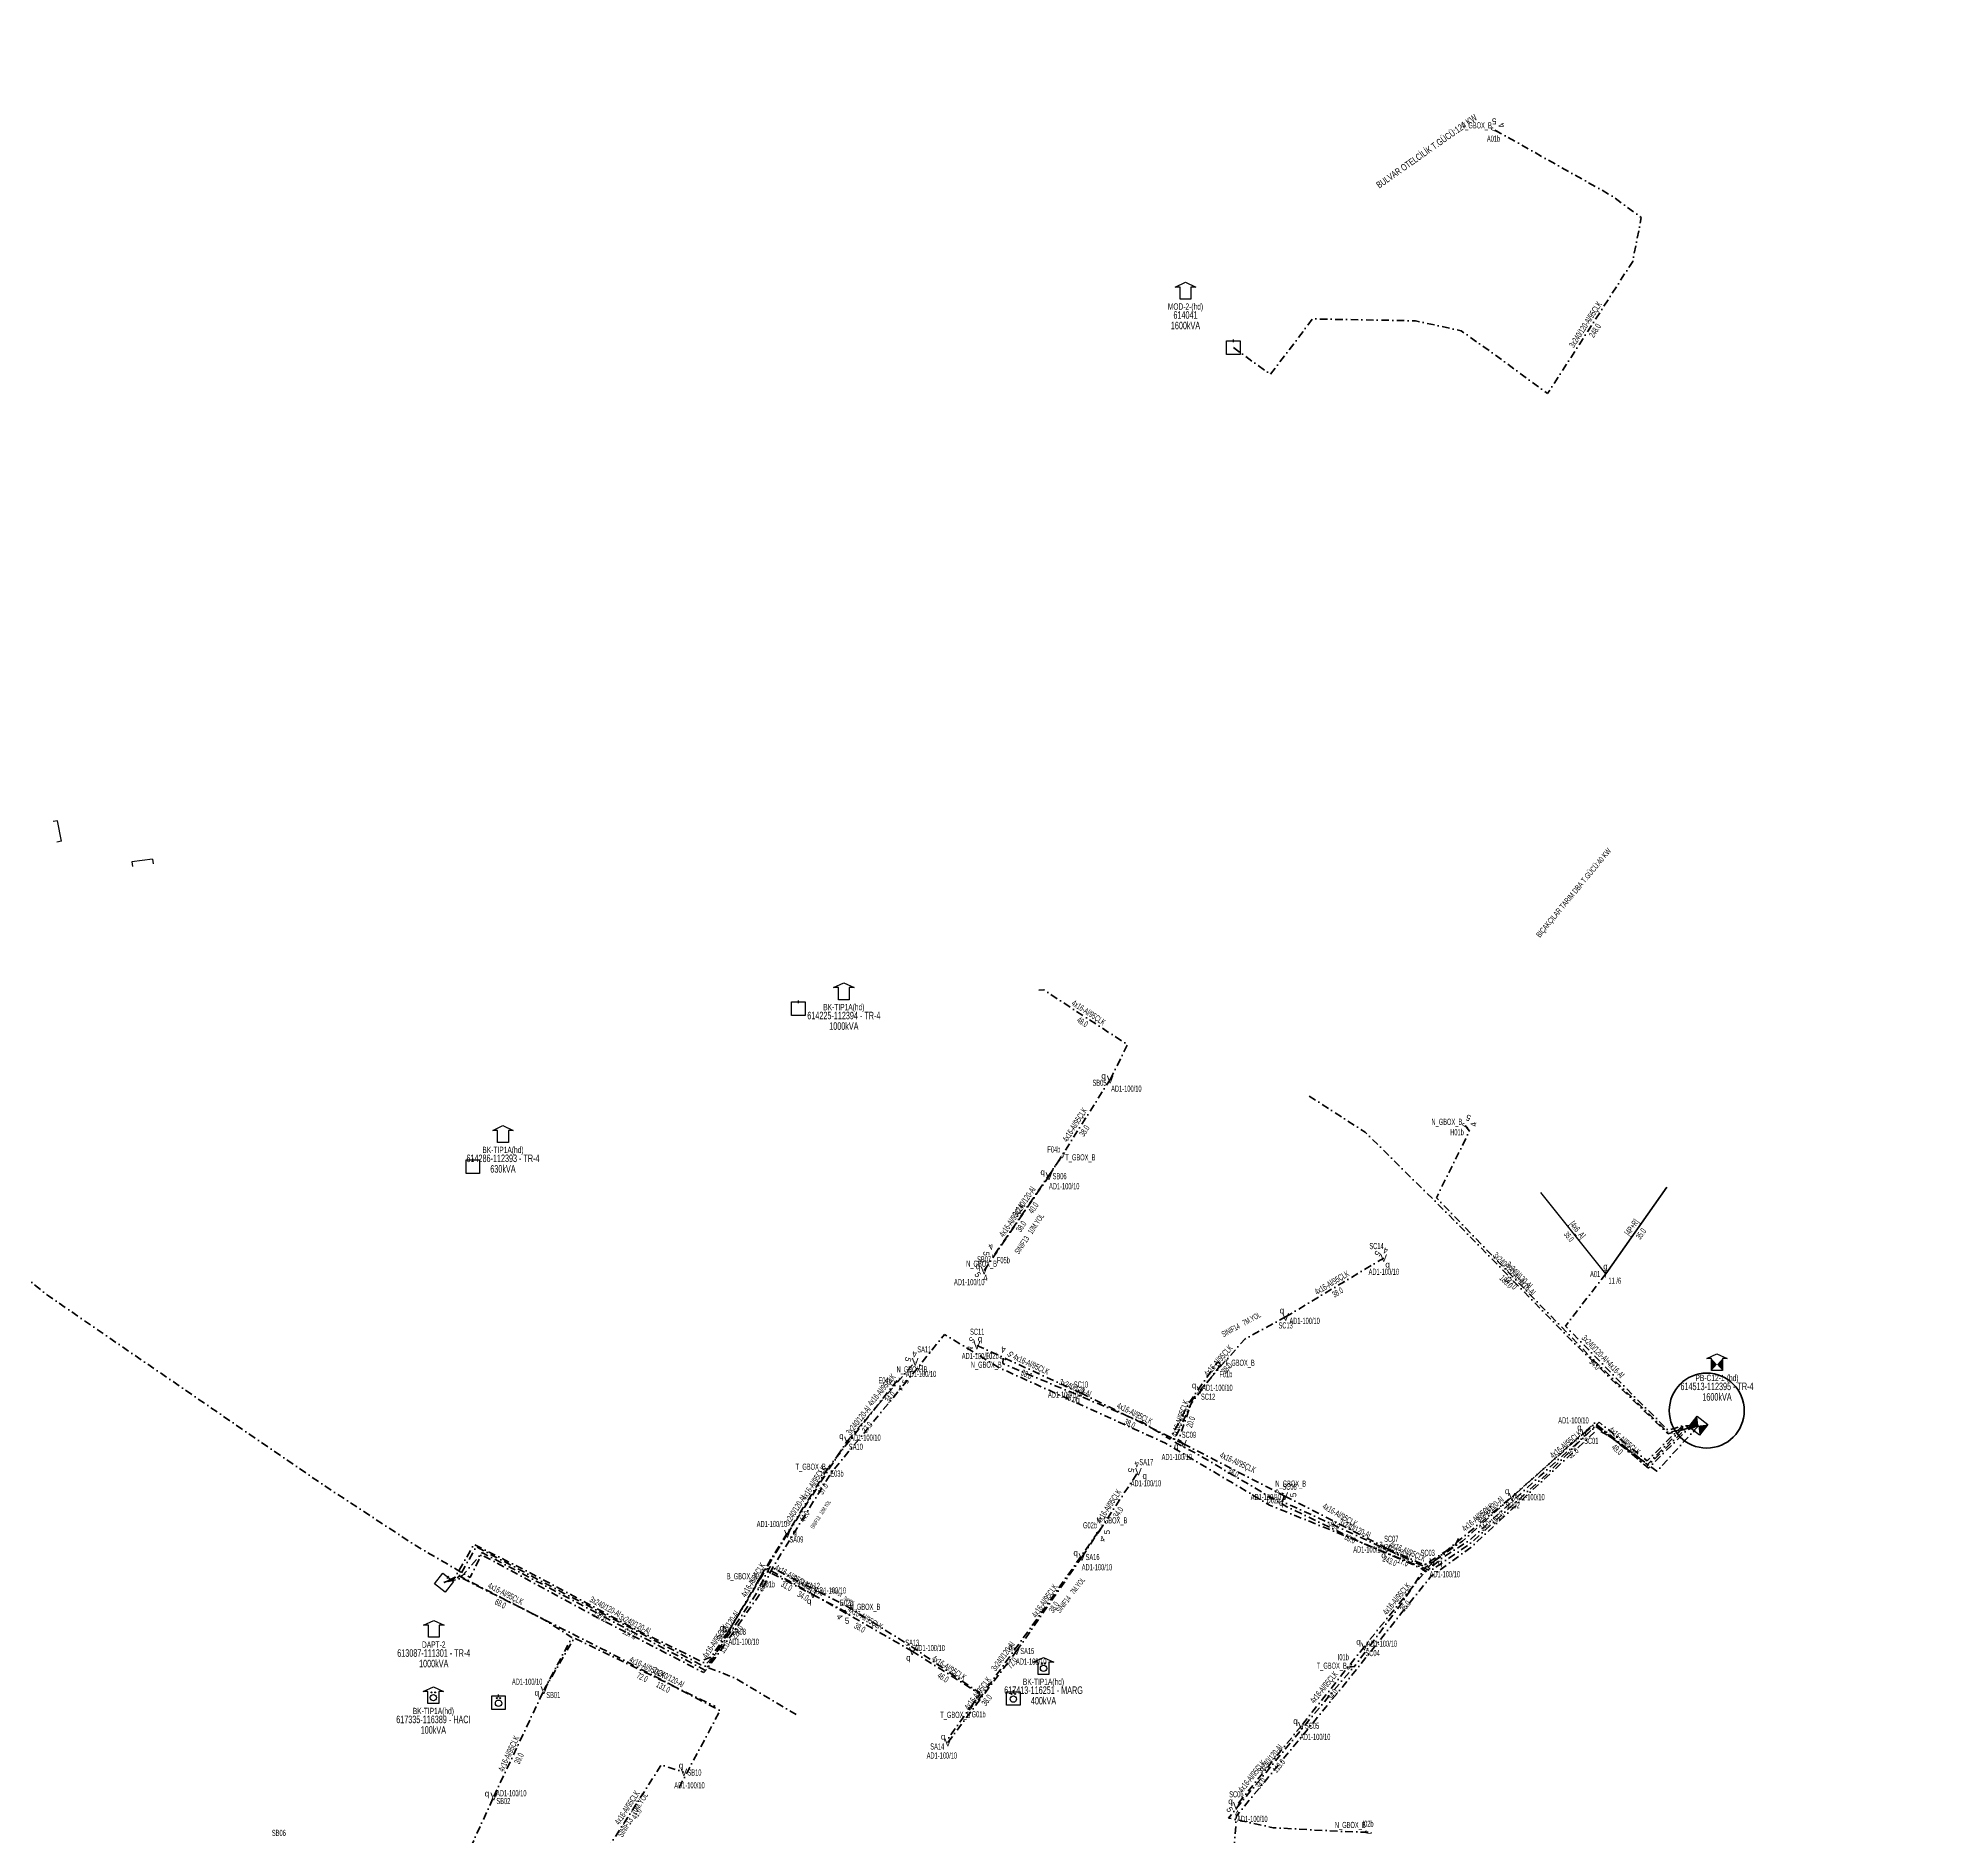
# Model space of a CAD drawing. Header units: millimetres. Extents: x 407682 to 413427, y 4045444 to 4048063.
# Drawn here: x 408926 to 409555, y 4047190 to 4047787 of the extents above; entities that cross this region are included whole.
import ezdxf
from ezdxf.enums import TextEntityAlignment as Align

# ---------------------------------------------------------------- set-up
doc = ezdxf.new("R2010")
doc.units = ezdxf.units.MM
doc.linetypes.add('DASHDOT', pattern=[5, 2.5, -1.25, 0, -1.25])
doc.layers.add('DIREK_AG_TADILAT_BYSK', color=3, linetype='Continuous')
doc.layers.add('NIA_OG', color=6, linetype='Continuous')
for name, color, linetype, lineweight in [('DIREK_AYD_YENI', 152, 'Continuous', 25), ('DIREK_BOX_YENI', 5, 'Continuous', 25), ('HAT_ABH_YERALTI_YENI', 6, 'DASHDOT', 80), ('HAT_ABONE_HAVAI_BYSK', 30, 'Continuous', 30), ('HAT_AG_HAVAI_BYSK', 3, 'Continuous', 50), ('HAT_AG_YERALTI_YENI', 3, 'DASHDOT', 50), ('HAT_AYD_YERALTI_YENI', 4, 'DASHDOT', 40), ('HAT_BOX_YERALTI_YENI', 5, 'DASHDOT', 50), ('KULLANICI', 1, 'Continuous', 25), ('TRAFO_MEVCUT', 5, 'Continuous', 30), ('TRAFO_TADILAT_BYSK', 5, 'Continuous', 30)]:
    doc.layers.add(name, color=color, linetype=linetype, lineweight=lineweight)
doc.styles.add('Direk', font='B_CAD')
doc.styles.get("Standard").update_dxf_attribs({"font": 'Arial'})

# ---------------------------------------------------------------- blocks, each defined once
blk = doc.blocks.new('OG_NIA', base_point=(-43.6726, 128.9236))
at = {"layer": 'NIA_OG'}
for p, q in [((-43.672618, 132.403582), (-45.232618, 132.403582)), ((-43.672618, 125.443582), (-43.672618, 132.403582)), ((-43.672618, 125.443582), (-45.232618, 125.443582))]:
    blk.add_line(p, q, dxfattribs=at)
blk = doc.blocks.new('YIKYENYAP_BINA_KARE')
at = {"layer": 'TRAFO_TADILAT_BYSK', "linetype": 'Continuous'}
for p, q in [((-2.25, -2.25), (-2.25, 2.25)), ((-2.25, 2.25), (2.25, 2.25)), ((0, 1.8), (0, 2.7)), ((2.25, 2.25), (2.25, -2.25)), ((2.25, -2.25), (-2.25, -2.25))]:
    blk.add_line(p, q, dxfattribs=at)
for points in [[(-2.25, -2.25), (-2.25, 2.25), (0, 0)], [(0, 0), (2.25, -2.25), (2.25, 2.25)]]:
    blk.add_solid(points, dxfattribs=at)
blk = doc.blocks.new('YIKYENYAPBETKOSK')
at = {"layer": 'TRAFO_TADILAT_BYSK', "linetype": 'Continuous'}
for p, q in [((-3.4, 2), (0, 3.6)), ((-1.8, 2), (-3.4, 2)), ((-1.8, -2), (-1.8, 2)), ((0, 3.6), (3.4, 2)), ((1.8, 2), (1.8, -2)), ((3.4, 2), (1.8, 2)), ((1.8, -2), (-1.8, -2))]:
    blk.add_line(p, q, dxfattribs=at)
for points in [[(-1.8, -2), (-1.8, 2), (0, 0)], [(0, 0), (1.8, -2), (1.8, 2)]]:
    blk.add_solid(points, dxfattribs=at)
blk = doc.blocks.new('MEV_BINA_KARE')
at = {"layer": 'TRAFO_MEVCUT', "linetype": 'Continuous'}
for p, q in [((-2.25, -2.25), (-2.25, 2.25)), ((-2.25, 2.25), (2.25, 2.25)), ((0, 1.8), (0, 2.7)), ((2.25, 2.25), (2.25, -2.25)), ((2.25, -2.25), (-2.25, -2.25))]:
    blk.add_line(p, q, dxfattribs=at)
blk = doc.blocks.new('MEV_BETKOSK')
at = {"layer": 'TRAFO_MEVCUT', "linetype": 'Continuous'}
for p, q in [((-3.4, 2), (0, 3.6)), ((-1.8, 2), (-3.4, 2)), ((-1.8, -2), (-1.8, 2)), ((0, 3.6), (3.4, 2)), ((3.4, 2), (1.8, 2)), ((1.8, 2), (1.8, -2)), ((1.8, -2), (-1.8, -2))]:
    blk.add_line(p, q, dxfattribs=at)
blk = doc.blocks.new('MEV_DAPT')
at = {"layer": 'TRAFO_MEVCUT', "linetype": 'Continuous'}
for p, q in [((-3.4, 2), (0, 3.6)), ((-1.8, 2), (-3.4, 2)), ((-1.8, -2), (-1.8, 2)), ((0, 3.6), (3.4, 2)), ((3.4, 2), (1.8, 2)), ((1.8, 2), (1.8, -2)), ((1.8, -2), (-1.8, -2))]:
    blk.add_line(p, q, dxfattribs=at)
blk = doc.blocks.new('MEV_OZELBINA_KARE')
at = {"layer": 'TRAFO_MEVCUT', "linetype": 'Continuous'}
for p, q in [((-2.25, 2.25), (2.25, 2.25)), ((-2.25, -2.25), (-2.25, 2.25)), ((0, 1.8), (0, 2.7)), ((2.25, 2.25), (2.25, -2.25)), ((2.25, -2.25), (-2.25, -2.25))]:
    blk.add_line(p, q, dxfattribs=at)
for centre, radius in [((0, -0.215091), 1.049264), ((-0.592312, 1.488957), 0.15614), ((0.592312, 1.488957), 0.15614)]:
    blk.add_circle(centre, radius, dxfattribs=at)
blk = doc.blocks.new('MEV_BETKOSK_OZEL')
at = {"layer": 'TRAFO_MEVCUT', "linetype": 'Continuous'}
for p, q in [((-3.4, 2), (0, 3.6)), ((-1.8, 2), (-3.4, 2)), ((-1.8, -2), (-1.8, 2)), ((0, 3.6), (3.4, 2)), ((3.4, 2), (1.8, 2)), ((1.8, 2), (1.8, -2)), ((1.8, -2), (-1.8, -2))]:
    blk.add_line(p, q, dxfattribs=at)
for centre, radius in [((0, 0), 1.049264), ((-0.592312, 1.704048), 0.15614), ((0.592312, 1.704048), 0.15614)]:
    blk.add_circle(centre, radius, dxfattribs=at)
blk = doc.blocks.new('MEV_MOD')
at = {"layer": 'TRAFO_MEVCUT', "linetype": 'Continuous'}
for p, q in [((-3.4, 2), (0, 3.6)), ((-1.8, 2), (-3.4, 2)), ((-1.8, -2), (-1.8, 2)), ((0, 3.6), (3.4, 2)), ((3.4, 2), (1.8, 2)), ((1.8, 2), (1.8, -2)), ((1.8, -2), (-1.8, -2))]:
    blk.add_line(p, q, dxfattribs=at)

msp = doc.modelspace()

# ---------------------------------------------------------------- linework, layer by layer
at = {"layer": 'HAT_ABH_YERALTI_YENI', "flags": 128}
for points in [[(409477.614, 4047326.318), (409471.994316, 4047325.886958), (409460.606789, 4047314.666895), (409444.620185, 4047327.4357), (409428.110182, 4047310.993092), (409401.666454, 4047286.999643), (409388.660112, 4047278.12407), (409335.23051, 4047299.950324), (409300.400977, 4047320.676349), (409245.387398, 4047345.583519), (409227.236797, 4047356.621047), (409218.426734, 4047345.610404), (409189.621197, 4047310.648645), (409170.472548, 4047279.676324), (409165.61052, 4047269.952269), (409151.592648, 4047249.799445), (409147.364769, 4047244.316415), (409115.347653, 4047260.830059), (409073.474813, 4047283.472909), (409069.703293, 4047275.955328), (409051.449757, 4047286.617179), (409020.634187, 4047306.85403), (408929.691598, 4047369.407645), (408891.428167, 4047400.190085), (408854.82625, 4047423.928783), (408812.855807, 4047451.51119), (408782.101669, 4047468.680678), (408770.403776, 4047471.699489), (408709.113299, 4047381.087753), (408694.019244, 4047357.691967), (408642.121836, 4047282.101707), (408557.627646, 4047334.34678), (408458.910798, 4047396.855889), (408345.667385, 4047470.102026), (408243.34393, 4047539.002029), (408235.453283, 4047527.166058), (408213.63689, 4047549.528662), (408208.85907, 4047593.782342), (408206.636849, 4047646.117836), (408212.698002, 4047697.986933), (408217.199718, 4047710.429877), (408223.732459, 4047725.445192), (408238.106977, 4047760.963398), (408238.272504, 4047783.788112), (408242.068287, 4047787.186165), (408253.009245, 4047786.962881), (408253.128, 4047778.089)], [(409477.614, 4047326.318), (409463.867131, 4047311.200562), (409448.400227, 4047322.628886), (409444.146828, 4047325.077812), (409402.026808, 4047285.838032), (409388.717667, 4047276.210142), (409359.972694, 4047240.244175), (409324.236814, 4047196.749089), (409322.425902, 4047174.096609), (409353.694655, 4047171.767039), (409384.371755, 4047165.999745), (409417.380314, 4047148.820569), (409419.002444, 4047141.422002), (409396.39833, 4047106.790011), (409377.112251, 4047082.319502), (409413.464184, 4047053.829198), (409427.943775, 4047045.23961), (409466.826773, 4047015.293417), (409485.233032, 4046995.291948), (409525.331532, 4046927.836955), (409556.357026, 4046874.000209), (409565.113549, 4046857.88885), (409558.487295, 4046844.88176), (409563.027506, 4046838.623632), (409597.723579, 4046812.205101), (409622.642823, 4046799.367915), (409653.603096, 4046786.62512), (409665.307589, 4046781.716784), (409695.290718, 4046763.805494), (409717.283839, 4046746.72071), (409755.996933, 4046714.284346), (409771.212774, 4046702.258923), (409797.382807, 4046679.131872), (409823.304956, 4046659.223661), (409861.669737, 4046641.803977), (409865.300115, 4046640.515074), (409842.881171, 4046597.354794), (409891.066395, 4046579.42261), (409909.132943, 4046573.439533), (409946.81968, 4046560.477739), (409969.930784, 4046556.958281), (410030.141065, 4046560.595415), (410036.213899, 4046559.891162), (410044.899599, 4046445.84143), (410045.884718, 4046440.561144), (410066.011922, 4046431.989959), (410126.413647, 4046410.047011), (410203.717659, 4046382.265313), (410231.359435, 4046375.043122), (410240.71042, 4046372.795141), (410257.975399, 4046368.50422), (410329.750227, 4046350.535383), (410364.032211, 4046346.93482), (410445.437006, 4046344.471155), (410544.837965, 4046345.839795), (410604.549005, 4046347.655169), (410628.178707, 4046365.598615), (410642.695665, 4046412.371978), (410667.865768, 4046502.105417), (410676.606298, 4046540.492999), (410682.341115, 4046560.377756), (410692.994093, 4046603.333826), (410739.733722, 4046591.210237), (410763.502339, 4046583.712753), (410760.1524, 4046576.693833), (410753.326, 4046568.981)]]:
    msp.add_lwpolyline(points, dxfattribs=at)
at = {"layer": 'HAT_ABONE_HAVAI_BYSK'}
msp.add_line((409446.833, 4047376.706), (409425.249, 4047403.717), dxfattribs=at)
at = {"layer": 'HAT_AG_HAVAI_BYSK'}
msp.add_line((409446.833, 4047376.706), (409467.182, 4047405.53), dxfattribs=at)
at = {"layer": 'HAT_AG_YERALTI_YENI', "flags": 128}
for points in [[(409348.367339, 4047435.743451), (409366.960117, 4047423.799494), (409394.230671, 4047396.835351), (409436.021949, 4047354.083507), (409467.509013, 4047323.585796), (409473.466462, 4047325.246068), (409477.614, 4047326.318)], [(409446.833, 4047376.706), (409433.460637, 4047359.371309), (409455.707269, 4047336.637109), (409467.626414, 4047324.780943), (409472.206569, 4047326.225136), (409477.614, 4047326.318)]]:
    msp.add_lwpolyline(points, dxfattribs=at)
at = {"layer": 'HAT_AYD_YERALTI_YENI', "flags": 128}
for points in [[(409282.27763, 4047441.29002), (409288.042085, 4047452.84472), (409260.215643, 4047471.040572), (409258.619, 4047470.961)], [(409261.949109, 4047409.184705), (409282.27763, 4047441.29002)], [(409240.4162, 4047377.874422), (409261.949109, 4047409.184705)], [(409340.550246, 4047362.437674), (409373.128568, 4047381.999191)], [(409312.093, 4047338.165), (409327.093118, 4047355.176199), (409340.550246, 4047362.437674)], [(409238.0142, 4047352.955637), (409272.58404, 4047337.178243)], [(409195.036802, 4047321.412401), (409217.533, 4047347.537)], [(409272.58404, 4047337.178243), (409306.627589, 4047320.29521)], [(409306.627589, 4047320.29521), (409304.946653, 4047321.474902), (409309.541168, 4047334.786114), (409312.093, 4047338.165)], [(409415.726, 4047302.704), (409439.758035, 4047323.929697)], [(409439.758035, 4047323.929697), (409443.372165, 4047326.998455), (409460.419104, 4047312.699637), (409473.515619, 4047325.409697), (409477.614, 4047326.318)], [(409175.097481, 4047290.408155), (409195.036802, 4047321.412401)], [(409306.627589, 4047320.29521), (409340.25914, 4047302.932078)], [(409272.889461, 4047282.712586), (409291.662435, 4047311.056831)], [(409340.25914, 4047302.932078), (409374.142275, 4047285.585728)], [(409389.381342, 4047281.01162), (409415.726, 4047302.704)], [(409155.451, 4047257.881), (409175.097481, 4047290.408155)], [(409175.097481, 4047290.408155), (409168.000413, 4047279.088686), (409183.558, 4047270.306)], [(409251.210878, 4047251.502988), (409272.889461, 4047282.712586)], [(409389.381342, 4047281.01162), (409366.704816, 4047253.009297)], [(409374.142275, 4047285.585728), (409386.541622, 4047280.150394), (409389.381342, 4047281.01162)], [(409061.016, 4047274.204), (409066.178252, 4047276.351708), (409095.13997, 4047261.446328), (409103.536038, 4047255.974733), (409094.243605, 4047238.511118)], [(409183.558, 4047270.306), (409216.547, 4047251.446)], [(409094.243605, 4047238.511118), (409104.316997, 4047255.838439), (409151.13, 4047233.079)], [(409147.317, 4047248.534), (409149.711536, 4047249.418799), (409155.451, 4047257.881)], [(409216.547, 4047251.446), (409239.062081, 4047237.217472), (409228.714383, 4047222.837943), (409228.362353, 4047221.139442)], [(409228.362353, 4047221.139442), (409251.210878, 4047251.502988)], [(409366.704816, 4047253.009297), (409345.767047, 4047226.675004)], [(409077.57946, 4047203.151603), (409094.243605, 4047238.511118)], [(409345.767047, 4047226.675004), (409324.180434, 4047200.067438)], [(409115.229347, 4047185.618905), (409133.241832, 4047213.710514), (409140.724, 4047211.227)], [(409061.419203, 4047167.712802), (409077.57946, 4047203.151603)]]:
    msp.add_lwpolyline(points, dxfattribs=at)
at = {"layer": 'HAT_BOX_YERALTI_YENI', "flags": 128}
for points in [[(409323.190566, 4047684.306039), (409335.486436, 4047675.411759), (409349.475721, 4047693.852179), (409383.68588, 4047693.216303), (409398.819742, 4047689.909744), (409409.248118, 4047682.533576), (409427.561363, 4047669.052993), (409455.81605, 4047712.945754), (409458.675613, 4047727.544577), (409448.667141, 4047734.843988), (409411.998445, 4047755.471116), (409409.855, 4047756.677)], [(409400.200686, 4047425.955439), (409401.620764, 4047424.176425), (409390.619822, 4047401.955187), (409442.781232, 4047348.129776), (409467.537562, 4047324.071837), (409477.614, 4047326.318)], [(409243.940747, 4047383.251255), (409266.494115, 4047416.127506)], [(409246.699565, 4047348.725383), (409246.667808, 4047346.953821), (409293.176366, 4047327.331549), (409302.156458, 4047321.821885), (409308.726185, 4047334.274309), (409317.99376, 4047347.538091), (409319.053657, 4047346.516334)], [(409319.053657, 4047346.516334), (409310.711753, 4047335.747658), (409309.192359, 4047333.633719), (409303.319165, 4047321.112333), (409310.585415, 4047317.248135), (409340.978287, 4047299.393819), (409366.428182, 4047287.17226), (409385.38379, 4047279.072144), (409387.086121, 4047277.827156), (409392.701272, 4047282.527622), (409401.444417, 4047288.114165), (409425.102357, 4047309.68997), (409443.519583, 4047326.078496), (409452.107462, 4047319.895223), (409461.038855, 4047312.209072), (409473.834794, 4047324.876193), (409477.614, 4047326.318)], [(409211.524798, 4047341.358093), (409188.69174, 4047312.443833)], [(409477.614, 4047326.318), (409472.276526, 4047325.46758), (409460.721535, 4047313.410199), (409443.137854, 4047327.253859), (409419.85645, 4047306.305965), (409399.31172, 4047288.019116), (409386.919411, 4047279.255187), (409379.169972, 4047267.425783), (409363.317482, 4047246.271539), (409361.722608, 4047246.368678)], [(409165.73111, 4047275.454365), (409169.624576, 4047281.946088), (409188.69174, 4047312.443833)], [(409340.308944, 4047303.102492), (409339.380107, 4047301.193851), (409386.105642, 4047279.731992), (409396.897891, 4047286.599787), (409398.087, 4047289.094)], [(409165.73111, 4047275.454365), (409151.264377, 4047250.657878), (409148.143971, 4047247.247202), (409124.563795, 4047258.756293), (409102.846485, 4047270.405041), (409089.371927, 4047277.634653), (409070.976047, 4047286.879762), (409064.74975, 4047276.03091), (409061.016, 4047274.204)], [(409178.006, 4047230.372), (409157.774859, 4047242.455447), (409146.38175, 4047246.954637), (409100.775063, 4047270.752531), (409071.73953, 4047286.119438), (409066.456611, 4047276.685653), (409061.016, 4047274.204)], [(409278.447105, 4047291.22151), (409257.905759, 4047262.084434), (409238.425662, 4047235.151842), (409236.027769, 4047232.835099)], [(409236.027769, 4047232.835099), (409238.997025, 4047237.48858), (409216.967469, 4047252.536391), (409195.973836, 4047265.727953), (409169.349378, 4047279.514296), (409164.492933, 4047270.136333), (409149.237219, 4047247.472078), (409147.7133, 4047245.149916), (409131.240461, 4047253.858025), (409091.705078, 4047274.702211), (409073.739464, 4047284.165756), (409067.230152, 4047276.524391), (409061.016, 4047274.204)], [(409139.126, 4047206.225), (409152.732454, 4047231.705014), (409116.717717, 4047250.609759), (409067.05172, 4047275.681674), (409061.016, 4047274.204)], [(409194.793, 4047264.335), (409167.520117, 4047278.535412), (409165.73111, 4047275.454365)], [(409367.962, 4047191.323), (409359.198461, 4047191.546695), (409336.367586, 4047192.830583), (409321.539777, 4047196.026046), (409352.101033, 4047233.084879), (409362.933387, 4047245.939344), (409361.722608, 4047246.368678)]]:
    msp.add_lwpolyline(points, dxfattribs=at)
at = {"layer": 'KULLANICI', "color": 2, "lineweight": 50}
msp.add_circle((409480.411764, 4047331.335508), 12.451612, dxfattribs=at)
msp.add_circle((409480.411764, 4047331.335508), 12.451612, dxfattribs=at)

# ---------------------------------------------------------------- block references
at = {"layer": 'NIA_OG'}
for p, rotation in [((408933.367815, 4047523.807802), 10.43301), ((408960.826617, 4047514.02137), 97.59665700000001)]:
    msp.add_blockref('OG_NIA', p, dxfattribs=dict(at, rotation=rotation))
at = {"layer": 'TRAFO_MEVCUT'}
for name, p in [('MEV_MOD', (409307.291677, 4047702.410454)), ('MEV_MOD', (409307.291677, 4047702.410454)), ('MEV_BINA_KARE', (409323.190566, 4047684.306039)), ('MEV_BINA_KARE', (409323.190566, 4047684.306039)), ('MEV_BETKOSK', (409193.838567, 4047469.776722)), ('MEV_BETKOSK', (409193.838567, 4047469.776722)), ('MEV_BINA_KARE', (409178.747, 4047464.774)), ('MEV_BINA_KARE', (409178.747, 4047464.774)), ('MEV_BETKOSK', (409080.635, 4047422.355)), ('MEV_BETKOSK', (409080.635, 4047422.355)), ('MEV_BINA_KARE', (409070.635, 4047412.355)), ('MEV_BINA_KARE', (409070.635, 4047412.355)), ('MEV_DAPT', (409057.648327, 4047258.081851)), ('MEV_DAPT', (409057.648327, 4047258.081851)), ('MEV_BETKOSK_OZEL', (409260.143, 4047245.742)), ('MEV_BETKOSK_OZEL', (409260.143, 4047245.742)), ('MEV_BETKOSK_OZEL', (409057.518742, 4047236.030431)), ('MEV_BETKOSK_OZEL', (409057.518742, 4047236.030431)), ('MEV_OZELBINA_KARE', (409079.159655, 4047234.369897)), ('MEV_OZELBINA_KARE', (409079.159655, 4047234.369897)), ('MEV_OZELBINA_KARE', (409250.143, 4047235.742)), ('MEV_OZELBINA_KARE', (409250.143, 4047235.742))]:
    msp.add_blockref(name, p, dxfattribs=at)
at = {"layer": 'TRAFO_MEVCUT', "rotation": 321.743147}
msp.add_blockref('MEV_BINA_KARE', (409061.016, 4047274.204), dxfattribs=at)
msp.add_blockref('MEV_BINA_KARE', (409061.016, 4047274.204), dxfattribs=at)
at = {"layer": 'TRAFO_TADILAT_BYSK'}
msp.add_blockref('YIKYENYAPBETKOSK', (409483.803836, 4047346.627854), dxfattribs=at)
msp.add_blockref('YIKYENYAPBETKOSK', (409483.803836, 4047346.627854), dxfattribs=at)
at = {"layer": 'TRAFO_TADILAT_BYSK', "rotation": 141.686082}
msp.add_blockref('YIKYENYAP_BINA_KARE', (409477.614, 4047326.318), dxfattribs=at)
msp.add_blockref('YIKYENYAP_BINA_KARE', (409477.614, 4047326.318), dxfattribs=at)

# ---------------------------------------------------------------- texts
at = {"layer": 'DIREK_AG_TADILAT_BYSK', "width": 0.53}
for s, p in [('A01', (409443.333128, 4047376.676058)), ('11 /6', (409449.86703, 4047374.46632))]:
    msp.add_text(s, height=2.05, dxfattribs=at).set_placement(p, align=Align.MIDDLE_CENTER)
at = {"layer": 'DIREK_AG_TADILAT_BYSK', "style": 'Direk'}
msp.add_text('T', height=2.5, dxfattribs=at).set_placement((409446.833, 4047376.706), align=Align.MIDDLE_CENTER)
at = {"layer": 'DIREK_AG_TADILAT_BYSK', "color": 4, "style": 'Direk'}
msp.add_text('q', height=2, dxfattribs=at).set_placement((409446.75869, 4047379.206211), align=Align.MIDDLE_CENTER)
at = {"layer": 'DIREK_AYD_YENI', "color": 4, "style": 'Direk'}
for p in [(409280.100186, 4047442.518327), (409259.862693, 4047410.561974), (409374.41551, 4047379.85588), (409238.356313, 4047379.29106), (409339.312853, 4047364.609967), (409239.052186, 4047355.229968), (409219.427422, 4047345.905692), (409310.156554, 4047339.746194), (409271.509545, 4047334.920931), (409193.033378, 4047322.907825), (409438.121409, 4047325.819526), (409304.255261, 4047319.507817), (409293.746732, 4047309.676358), (409414.103707, 4047304.606147), (409339.116081, 4047300.708698), (409177.536722, 4047290.957285), (409270.820555, 4047284.11602), (409373.07032, 4047283.327208), (409391.87867, 4047280.897392), (409182.323093, 4047268.132293), (409153.345799, 4047259.22938), (409364.754944, 4047254.573905), (409215.258509, 4047249.30362), (409249.18508, 4047252.96796), (409091.880812, 4047237.695604), (409226.805968, 4047223.0972), (409343.817877, 4047228.240487), (409139.743683, 4047213.526778), (409075.31136, 4047204.203137), (409322.239005, 4047201.642511)]:
    msp.add_text('q', height=2, dxfattribs=at).set_placement(p, align=Align.MIDDLE_CENTER)
at = {"layer": 'DIREK_AYD_YENI', "width": 0.53}
for s, p in [('SB05', (409278.732111, 4047440.206069)), ('AD1-100/10', (409287.654587, 4047438.25685)), ('AD1-100/10', (409267.008007, 4047405.845263)), ('SB06', (409265.487501, 4047409.184865)), ('SC14', (409370.726045, 4047385.977797)), ('SB07', (409240.416624, 4047381.559618)), ('AD1-100/10', (409235.476147, 4047373.999506)), ('AD1-100/10', (409373.16613, 4047377.439315)), ('AD1-100/10', (409346.864877, 4047361.133402)), ('SC11', (409238.119509, 4047357.515832)), ('SC13', (409340.55067, 4047359.627798)), ('SA11', (409220.548973, 4047351.687288)), ('AD1-100/10', (409238.051762, 4047349.445761)), ('AD1-100/10', (409219.475147, 4047343.502124)), ('AD1-100/10', (409266.681368, 4047336.641907)), ('SC10', (409272.58633, 4047339.988439)), ('SC12', (409314.804025, 4047335.951328)), ('AD1-100/10', (409317.895796, 4047338.93527)), ('AD1-100/10', (409201.014598, 4047322.367368)), ('SC09', (409308.439837, 4047323.289497)), ('AD1-100/10', (409436.151266, 4047328.094469)), ('SA10', (409197.841595, 4047319.318807)), ('SC01', (409442.049313, 4047321.283937)), ('SA17', (409294.288128, 4047314.23234)), ('AD1-100/10', (409304.421407, 4047315.935668)), ('AD1-100/10', (409294.15747, 4047307.196955)), ('SC08', (409341.859423, 4047306.044809)), ('AD1-100/10', (409334.006468, 4047302.63268)), ('SC02', (409415.931553, 4047299.894124)), ('AD1-100/10', (409421.528796, 4047302.602414)), ('AD1-100/10', (409169.955433, 4047293.673447)), ('SA09', (409178.067625, 4047288.556604)), ('AD1-100/10', (409368.064603, 4047285.215804)), ('SC07', (409375.643012, 4047288.747656)), ('AD1-100/10', (409277.888115, 4047279.321772)), ('SA16', (409276.427854, 4047282.712746)), ('SC03', (409387.729037, 4047284.097052)), ('SA12', (409183.563935, 4047273.116196)), ('AD1-100/10', (409393.413566, 4047277.012158)), ('AD1-100/10', (409189.519497, 4047271.616167)), ('AD1-100/10', (409160.57487, 4047254.599166)), ('SA08', (409158.989392, 4047257.88116)), ('SA13', (409216.547424, 4047254.257476)), ('AD1-100/10', (409372.507612, 4047253.934854)), ('AD1-100/10', (409222.349796, 4047252.493907)), ('AD1-100/10', (409256.062488, 4047247.994508)), ('SA15', (409254.74927, 4047251.503148)), ('SC04', (409369.434636, 4047250.818845)), ('AD1-100/10', (409088.661748, 4047241.309412)), ('SB01', (409097.342406, 4047236.884025)), ('AD1-100/10', (409350.361784, 4047222.984722)), ('SC05', (409349.347326, 4047226.675164)), ('AD1-100/10', (409226.39886, 4047216.797932)), ('SA14', (409224.85353, 4047219.788873)), ('SB10', (409144.223247, 4047211.154402)), ('AD1-100/10', (409083.381117, 4047204.274914)), ('AD1-100/10', (409142.568421, 4047206.900072)), ('SC06', (409324.181197, 4047203.927634)), ('SB02', (409080.7548, 4047201.679456)), ('SB06', (409006.203495, 4047191.092891)), ('AD1-100/10', (409329.501167, 4047195.745303))]:
    msp.add_text(s, height=2.05, dxfattribs=at).set_placement(p, align=Align.MIDDLE_CENTER)
at = {"layer": 'DIREK_AYD_YENI', "style": 'Direk'}
for p in [(409282.27763, 4047441.29002), (409261.949109, 4047409.184705), (409373.128568, 4047381.999191), (409240.4162, 4047377.874422), (409340.550246, 4047362.437674), (409217.533, 4047347.537), (409238.0142, 4047352.955637), (409272.58404, 4047337.178243), (409312.093, 4047338.165), (409439.758035, 4047323.929697), (409195.036802, 4047321.412401), (409306.627589, 4047320.29521), (409291.662435, 4047311.056831), (409340.25914, 4047302.932078), (409415.726, 4047302.704), (409175.097481, 4047290.408155), (409374.142275, 4047285.585728), (409272.889461, 4047282.712586), (409389.381342, 4047281.01162), (409183.558, 4047270.306), (409155.451, 4047257.881), (409366.704816, 4047253.009297), (409216.547, 4047251.446), (409251.210878, 4047251.502988), (409094.243605, 4047238.511118), (409345.767047, 4047226.675004), (409228.362353, 4047221.139442), (409140.724, 4047211.227), (409077.57946, 4047203.151603), (409324.180434, 4047200.067438)]:
    msp.add_text('V', height=2.5, dxfattribs=at).set_placement(p, align=Align.MIDDLE_CENTER)
at = {"layer": 'DIREK_AYD_YENI', "color": 32, "style": 'Direk'}
for s, rotation, p in [('5', 233.482535, (409371.119379, 4047383.486861)), ('4', 165.982536, (409373.734112, 4047384.424746)), ('5', 302.982671, (409238.319112, 4047376.513458)), ('4', 370.48267, (409240.871045, 4047375.416147)), ('5', 222.968432, (409236.310212, 4047354.78496)), ('5', 251.767875, (409215.158508, 4047348.319169)), ('4', 184.267875, (409217.346951, 4047350.030068)), ('4', 290.468432, (409235.672037, 4047352.081408)), ('5', 258.982676, (409289.208511, 4047311.534595)), ('4', 191.482677, (409291.164756, 4047313.506793)), ('5', 298.447718, (409321.982303, 4047198.876547)), ('4', 365.947717, (409324.439486, 4047197.580896))]:
    msp.add_text(s, height=2, rotation=rotation, dxfattribs=at).set_placement(p, align=Align.MIDDLE_CENTER)
at = {"layer": 'DIREK_BOX_YENI', "width": 0.53}
for s, p in [('N_GBOX_B', (409403.91943, 4047758.132751)), ('A01b', (409409.608477, 4047753.718681)), ('N_GBOX_B', (409394.090116, 4047427.230899)), ('H01b', (409397.465296, 4047423.771946)), ('F04b', (409263.576442, 4047418.060685)), ('T_GBOX_B', (409272.390682, 4047415.434116)), ('N_GBOX_B', (409239.572149, 4047380.120844)), ('F05b', (409246.826903, 4047381.27133)), ('F02b', (409243.107083, 4047349.562812)), ('E04b', (409207.539752, 4047341.371531)), ('N_GBOX_B', (409216.461535, 4047345.01448)), ('N_GBOX_B', (409241.113141, 4047346.558645)), ('F01b', (409320.707056, 4047343.431489)), ('T_GBOX_B', (409325.300224, 4047347.233726)), ('T_GBOX_B', (409182.84062, 4047312.710361)), ('E03b', (409191.553312, 4047310.428539)), ('N_GBOX_B', (409342.246085, 4047307.083071)), ('D02b', (409336.512526, 4047301.589505)), ('G02b', (409275.586516, 4047293.238197)), ('N_GBOX_B', (409282.864835, 4047294.868734)), ('B_GBOX_B', (409160.012426, 4047276.342176)), ('E01b', (409168.743495, 4047273.672361)), ('E02b', (409194.764171, 4047267.495196)), ('N_GBOX_B', (409200.853355, 4047266.184881)), ('I01b', (409359.71603, 4047249.443745)), ('T_GBOX_B', (409355.871489, 4047246.635207)), ('T_GBOX_B', (409230.867721, 4047230.29643)), ('G01b', (409238.603084, 4047230.46492)), ('N_GBOX_B', (409362.014981, 4047193.72972)), ('I02b', (409367.922488, 4047194.133196))]:
    msp.add_text(s, height=2.05, dxfattribs=at).set_placement(p, align=Align.MIDDLE_CENTER)
at = {"layer": 'DIREK_BOX_YENI', "style": 'Direk', "width": 0.8}
for rotation, p in [(251.256364, (409409.855, 4047756.677)), (239.221455, (409400.200686, 4047425.955439)), (335.272686, (409266.494115, 4047416.127506)), (322.352379, (409243.940747, 4047383.251255)), (254.845932, (409246.699565, 4047348.725383)), (320.117315, (409211.524798, 4047341.358093)), (315.692024, (409319.053657, 4047346.516334)), (331.476881, (409188.69174, 4047312.443833)), (241.336043, (409340.308944, 4047303.102492)), (324.090277, (409278.447105, 4047291.22151)), (338.459024, (409165.73111, 4047275.454365)), (242.949403, (409194.793, 4047264.335)), (330.105808, (409361.722608, 4047246.368678)), (331.925435, (409236.027769, 4047232.835099)), (267.865125, (409367.962, 4047191.323))]:
    msp.add_text('J', height=2.25, rotation=rotation, dxfattribs=at).set_placement(p, align=Align.MIDDLE_CENTER)
at = {"layer": 'DIREK_BOX_YENI', "color": 32, "style": 'Direk'}
for s, rotation, p in [('5', 540.638249, (409409.82381, 4047759.476826)), ('4', 480.638249, (409412.264126, 4047758.103925)), ('5', 518.598207, (409401.222423, 4047428.562364)), ('4', 458.598207, (409402.969217, 4047426.374052)), ('4', 205.549569, (409242.73313, 4047385.77745)), ('5', 265.549569, (409241.14919, 4047383.468526)), ('4', 177.116507, (409246.849935, 4047351.599034)), ('5', 478.973036, (409249.149139, 4047350.081697)), ('4', 381.702501, (409212.560202, 4047338.756567)), ('5', 441.702501, (409214.295488, 4047340.954016)), ('4', 241.250179, (409337.815687, 4047304.467948)), ('5', 454.050215, (409343.101951, 4047303.300258)), ('4', 384.816547, (409279.622305, 4047288.680072)), ('5', 444.816547, (409281.235655, 4047290.968544)), ('4', 302.494963, (409192.431372, 4047262.830769)), ('5', 362.494963, (409194.914888, 4047261.537654))]:
    msp.add_text(s, height=2, rotation=rotation, dxfattribs=at).set_placement(p, align=Align.MIDDLE_CENTER)
at = {"layer": 'HAT_ABONE_HAVAI_BYSK', "lineweight": 30, "width": 0.53}
msp.add_text('[4x6_A]', height=2.05, rotation=308.627717, dxfattribs=at).set_placement((409436.705036, 4047390.742119, 204712.6245), align=Align.CENTER)
msp.add_text('35.0', height=1.9, rotation=308.627717, dxfattribs=at).set_placement((409435.376964, 4047389.680881, 204712.6245), align=Align.TOP_CENTER)
at = {"layer": 'HAT_AG_HAVAI_BYSK', "lineweight": 30, "width": 0.53}
msp.add_text('[4P+R]', height=2.05, rotation=54.779346, dxfattribs=at).set_placement((409456.312993, 4047391.608301), align=Align.CENTER)
msp.add_text('35.0', height=2.05, rotation=54.779346, dxfattribs=at).set_placement((409457.701785, 4047390.627866), align=Align.TOP_CENTER)
at = {"layer": 'HAT_AG_YERALTI_YENI', "lineweight": 30, "width": 0.53}
for rotation, p in [(314.349042, (409415.73414, 4047376.053602)), (314.378969, (409445.191473, 4047348.5987))]:
    msp.add_text('3x240/120-Al+4x16-Al', height=2.05, rotation=rotation, dxfattribs=at).set_placement(p, align=Align.CENTER)
for s, rotation, p in [('186.0', 314.349042, (409414.518479, 4047374.865255)), ('94.0', 314.378969, (409443.976433, 4047347.409718))]:
    msp.add_text(s, height=2.05, rotation=rotation, dxfattribs=at).set_placement(p, align=Align.TOP_CENTER)
at = {"layer": 'HAT_AYD_YERALTI_YENI', "lineweight": 30, "width": 0.53}
for rotation, p in [(326.819123, (409274.594055, 4047462.654051)), (57.658728, (409271.395224, 4047425.692079)), (55.482669, (409250.482293, 4047394.011221)), (30.982535, (409356.401847, 4047372.947158)), (335.46843, (409255.652036, 4047345.840213)), (48.59483, (409318.955515, 4047347.232772)), (50.297325, (409207.10721, 4047337.548312)), (333.622055, (409289.983461, 4047329.498227)), (70.957308, (409306.440426, 4047328.40784)), (39.253896, (409434.244494, 4047319.368872)), (320.010381, (409452.441886, 4047320.500282)), (57.304855, (409184.645369, 4047306.856873)), (335.513387, (409324.271002, 4047313.193627)), (56.529026, (409282.659196, 4047299.030515)), (330.070978, (409358.100124, 4047295.801985)), (40.006086, (409404.969709, 4047295.124842)), (336.329447, (409380.683204, 4047283.64655)), (58.867921, (409164.546659, 4047274.584038)), (330.554076, (409176.197068, 4047275.43754)), (332.767023, (409081.048079, 4047269.654798)), (410.330157, (409378.179433, 4047268.176883)), (55.215665, (409261.35206, 4047267.592703)), (330.242654, (409200.474447, 4047261.613686)), (55.853268, (409151.877705, 4047254.126905)), (334.072012, (409128.095153, 4047245.223162)), (327.708938, (409228.258628, 4047245.05028)), (53.038592, (409239.107431, 4047236.832301)), (410.759716, (409354.027585, 4047238.831486)), (64.974713, (409083.460844, 4047216.973987)), (411.272239, (409330.117102, 4047209.287657)), (57.188511, (409122.722957, 4047198.964224))]:
    msp.add_text('4x16-Al/95ÇLK', height=2.05, rotation=rotation, dxfattribs=at).set_placement(p, align=Align.CENTER)
for s, rotation, p in [('48.0', 326.819123, (409273.663672, 4047461.231241)), ('38.0', 57.658728, (409272.831515, 4047424.782645)), ('38.0', 55.482669, (409251.883016, 4047393.047906)), ('38.0', 30.982535, (409357.276967, 4047371.489707)), ('38.0', 335.46843, (409254.946205, 4047344.293667)), ('38.0', 48.59483, (409320.230603, 4047346.108427)), ('34.0', 50.297325, (409208.415139, 4047336.462346)), ('38.0', 333.622055, (409289.228168, 4047327.975226)), ('20.0', 70.957308, (409308.047395, 4047327.853177)), ('32.0', 39.253896, (409435.320182, 4047318.052477)), ('49.0', 320.010381, (409451.349383, 4047319.197809)), ('38.0', 335.513387, (409323.566385, 4047311.646529)), ('37.0', 57.304855, (409186.076015, 4047305.938586)), ('34.0', 56.529026, (409284.077277, 4047298.09294)), ('38.0', 330.070978, (409357.251949, 4047294.32869)), ('34.0', 40.006086, (409406.062587, 4047293.822683)), ('17.0', 336.329447, (409380.000693, 4047282.089573)), ('38.0', 58.867921, (409166.001821, 4047273.705117)), ('31.0', 330.554076, (409175.361345, 4047273.957146)), ('68.0', 332.767023, (409080.270143, 4047268.143238)), ('38.0', 55.215665, (409262.748279, 4047266.622871)), ('36.0', 410.330157, (409379.487984, 4047267.091666)), ('38.0', 330.242654, (409199.63069, 4047260.137857)), ('13.0', 55.853268, (409153.284629, 4047253.172671)), ('72.0', 334.072012, (409127.351843, 4047243.694277)), ('46.0', 327.708938, (409227.350453, 4047243.613193)), ('38.0', 53.038592, (409240.4658, 4047235.81013)), ('34.0', 410.759716, (409355.344235, 4047237.756111)), ('39.0', 64.974713, (409085.00125, 4047216.254856)), ('34.0', 411.272239, (409331.443318, 4047208.224102)), ('41.0', 57.188511, (409124.151735, 4047198.043033))]:
    msp.add_text(s, height=2.05, rotation=rotation, dxfattribs=at).set_placement(p, align=Align.TOP_CENTER)
at = {"layer": 'HAT_BOX_YERALTI_YENI', "lineweight": 30, "width": 0.53}
for s, rotation, p in [('3x240/120-Al/95ÇLK', 57.22977, (409440.973985, 4047691.459454)), ('3x240/120-Al', 55.549569, (409254.516508, 4047400.170219)), ('3x240/120-Al', 314.100526, (409417.310929, 4047375.634013)), ('3x240/120-Al', 337.124793, (409270.252503, 4047337.925836)), ('3x240/120-Al', 411.702501, (409199.441186, 4047327.427746)), ('3x240/120-Al', 57.986413, (409178.437424, 4047297.645562)), ('3x240/120-Al', 401.672254, (409409.018947, 4047297.797457)), ('3x240/120-Al', 335.329849, (409363.097659, 4047291.235338)), ('3x240/120-Al', 336.861999, (409376.239991, 4047283.903829)), ('3x240/120-Al', 332.494382, (409181.549238, 4047272.188888)), ('3x240/120-Al', 331.791746, (409114.106916, 4047265.329717)), ('3x240/120-Al', 332.444126, (409123.971628, 4047259.60716)), ('3x240/120-Al', 416.0548, (409156.15994, 4047259.278845)), ('3x240/120-Al', 414.122129, (409247.476983, 4047249.116289)), ('3x240/120-Al', 332.304258, (409135.120145, 4047241.91)), ('3x240/120-Al', 50.488669, (409336.164631, 4047215.096259))]:
    msp.add_text(s, height=2.05, rotation=rotation, dxfattribs=at).set_placement(p, align=Align.CENTER)
for s, rotation, p in [('248.0', 57.22977, (409442.403427, 4047690.539293)), ('40.0', 55.549569, (409255.918355, 4047399.208541)), ('147.0', 314.100526, (409416.090125, 4047374.45095)), ('95.0', 337.124793, (409269.59167, 4047336.359535)), ('37.0', 411.702501, (409200.775352, 4047326.37418)), ('44.0', 57.986413, (409179.878892, 4047296.744358)), ('161.0', 401.672254, (409410.149223, 4047296.527625)), ('69.0', 335.329849, (409362.38809, 4047289.690505)), ('243.0', 336.861999, (409375.571981, 4047282.340575)), ('34.0', 332.494382, (409180.764117, 4047270.681047)), ('137.0', 331.791746, (409113.303364, 4047263.831617)), ('137.0', 332.444126, (409123.185185, 4047258.100008)), ('228.0', 416.0548, (409157.570212, 4047258.329566)), ('72.0', 414.122129, (409248.854439, 4047248.119988)), ('131.0', 332.304258, (409134.330026, 4047240.404772)), ('113.0', 50.488669, (409337.476179, 4047214.014666))]:
    msp.add_text(s, height=2.05, rotation=rotation, dxfattribs=at).set_placement(p, align=Align.TOP_CENTER)
at = {"layer": 'KULLANICI', "width": 0.6}
for s, height, rotation, p in [('BULVAR OTELCİLİK T.GÜCÜ:124 KW', 2.2071, 35.1664, (409386.740256, 4047750.461262)), ('BULVAR OTELCİLİK T.GÜCÜ:124 KW', 2.2071, 35.1664, (409386.740256, 4047750.461262)), ('BIÇAKÇILAR TARIM DBA T.GÜCÜ:40 KW', 1.8777, 50.4691, (409435.4483, 4047503.8922)), ('BIÇAKÇILAR TARIM DBA T.GÜCÜ:40 KW', 1.8777, 50.4691, (409435.4483, 4047503.8922))]:
    msp.add_text(s, height=height, rotation=rotation, dxfattribs=at).set_placement(p, align=Align.TOP_CENTER)
at = {"layer": 'KULLANICI', "width": 0.53}
for s, height, rotation, p in [('SINIF13   10M.YOL', 1.9158, 56.562, (409255.4062, 4047390.0538)), ('SINIF13   10M.YOL', 1.9158, 56.562, (409255.4062, 4047390.0538)), ('SINIF14   7M.YOL', 1.8993, 28.6615, (409325.7649, 4047359.9461)), ('SINIF14   7M.YOL', 1.8993, 28.6615, (409325.7649, 4047359.9461)), ('SINIF13   10M.YOL', 1.3444, 57.3349, (409186.1111, 4047296.8634)), ('SINIF13   10M.YOL', 1.3444, 57.3349, (409186.1111, 4047296.8634)), ('SINIF14   7M.YOL', 1.8501, 52.6388, (409269.120185, 4047270.098752)), ('SINIF14   7M.YOL', 1.8501, 52.6388, (409269.120185, 4047270.098752)), ('SINIF14   7M.YOL', 1.2221, 328.3925, (409193.455, 4047269.5985)), ('SINIF14   7M.YOL', 1.2221, 328.3925, (409193.455, 4047269.5985)), ('SINIF13   10M.YOL', 2.0755, 58.8534, (409123.6987, 4047197.1365)), ('SINIF13   10M.YOL', 2.0755, 58.8534, (409123.6987, 4047197.1365))]:
    msp.add_text(s, height=height, rotation=rotation, dxfattribs=at).set_placement(p, align=Align.MIDDLE_CENTER)
at = {"layer": 'TRAFO_MEVCUT', "width": 0.6}
for s, height, p in [('MOD-2-(hd)', 2.1, (409307.291677, 4047696.910454)), ('MOD-2-(hd)', 2.1, (409307.291677, 4047696.910454)), ('614041', 2.5, (409307.291677, 4047693.910454)), ('614041', 2.5, (409307.291677, 4047693.910454)), ('1600kVA', 2.5, (409307.291677, 4047690.410454)), ('1600kVA', 2.5, (409307.291677, 4047690.410454)), ('614225-112394 - TR-4', 2.5, (409193.838567, 4047461.276722)), ('614225-112394 - TR-4', 2.5, (409193.838567, 4047461.276722)), ('BK-TIP1A(hd)', 2.1, (409193.838567, 4047464.276722)), ('BK-TIP1A(hd)', 2.1, (409193.838567, 4047464.276722)), ('1000kVA', 2.5, (409193.838567, 4047457.776722)), ('1000kVA', 2.5, (409193.838567, 4047457.776722)), ('BK-TIP1A(hd)', 2.1, (409080.635, 4047416.855)), ('BK-TIP1A(hd)', 2.1, (409080.635, 4047416.855)), ('614286-112393 - TR-4', 2.5, (409080.635, 4047413.855)), ('614286-112393 - TR-4', 2.5, (409080.635, 4047413.855)), ('630kVA', 2.5, (409080.635, 4047410.355)), ('630kVA', 2.5, (409080.635, 4047410.355)), ('DAPT-2', 2.1, (409057.648327, 4047252.581851)), ('DAPT-2', 2.1, (409057.648327, 4047252.581851)), ('613087-111301 - TR-4', 2.5, (409057.648327, 4047249.581851)), ('613087-111301 - TR-4', 2.5, (409057.648327, 4047249.581851)), ('1000kVA', 2.5, (409057.648327, 4047246.081851)), ('1000kVA', 2.5, (409057.648327, 4047246.081851)), ('BK-TIP1A(hd)', 2.1, (409260.143, 4047240.242)), ('BK-TIP1A(hd)', 2.1, (409260.143, 4047240.242)), ('617413-116251 - MARG', 2.5, (409260.143, 4047237.242)), ('617413-116251 - MARG', 2.5, (409260.143, 4047237.242)), ('400kVA', 2.5, (409260.143, 4047233.742)), ('400kVA', 2.5, (409260.143, 4047233.742)), ('617335-116389 - HACI', 2.5, (409057.518742, 4047227.530431)), ('617335-116389 - HACI', 2.5, (409057.518742, 4047227.530431)), ('BK-TIP1A(hd)', 2.1, (409057.518742, 4047230.530431)), ('BK-TIP1A(hd)', 2.1, (409057.518742, 4047230.530431)), ('100kVA', 2.5, (409057.518742, 4047224.030431)), ('100kVA', 2.5, (409057.518742, 4047224.030431))]:
    msp.add_text(s, height=height, dxfattribs=at).set_placement(p, align=Align.CENTER)
at = {"layer": 'TRAFO_TADILAT_BYSK', "width": 0.6}
for s, height, p in [('PB-C12-1-(hd)', 2.1, (409483.803836, 4047341.127854)), ('PB-C12-1-(hd)', 2.1, (409483.803836, 4047341.127854)), ('614513-112395 - TR-4', 2.5, (409483.803836, 4047338.127854)), ('614513-112395 - TR-4', 2.5, (409483.803836, 4047338.127854)), ('1600kVA', 2.5, (409483.803836, 4047334.627854)), ('1600kVA', 2.5, (409483.803836, 4047334.627854))]:
    msp.add_text(s, height=height, dxfattribs=at).set_placement(p, align=Align.CENTER)

doc.saveas('drawing.dxf')
